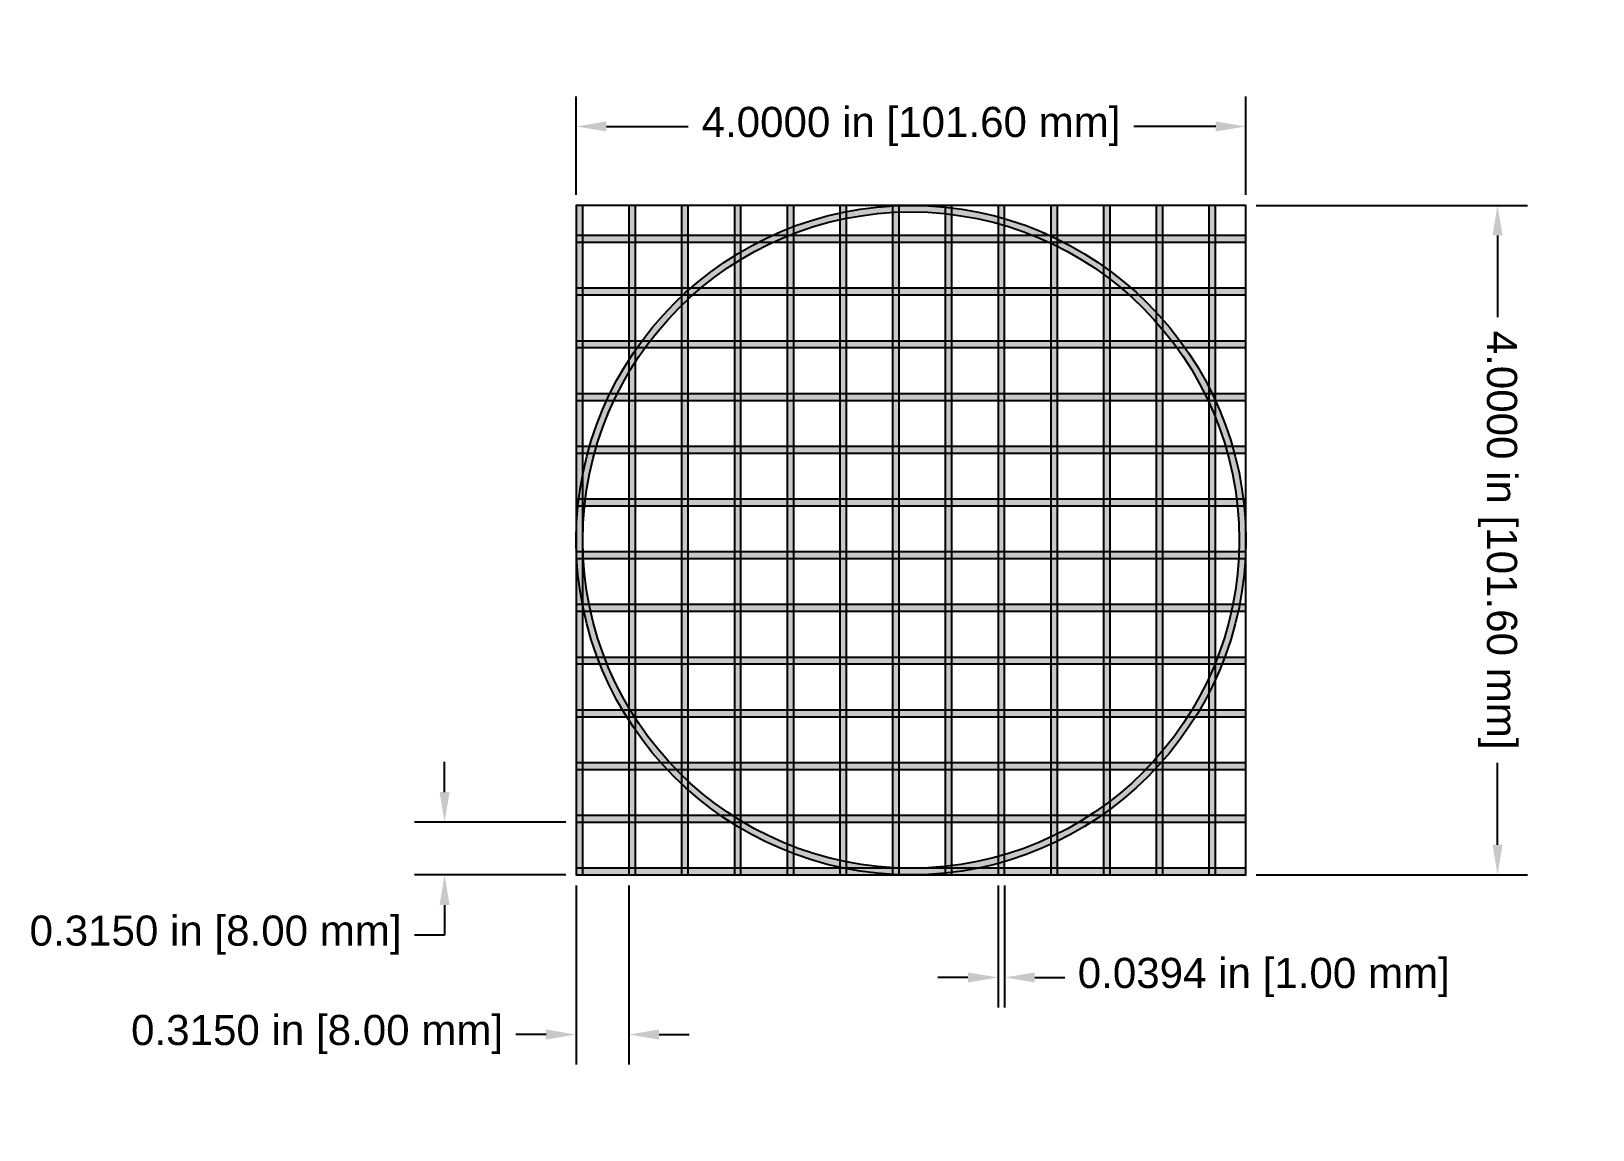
# Model space of a CAD drawing. Header units: inches. Extents: x -3.26 to 6.07, y -1.52 to 5.04.
import ezdxf

# ---------------------------------------------------------------- set-up
doc = ezdxf.new("R2010")
doc.units = ezdxf.units.IN
doc.header["$MEASUREMENT"] = 0
doc.styles.get("Standard").update_dxf_attribs({"font": 'arial.ttf'})
doc.dimstyles.get("Standard").update_dxf_attribs({"dimtxt": 0.18, "dimasz": 0.18, "dimexe": 0.18, "dimexo": 0.0625, "dimgap": 0.09, "dimtad": 0, "dimtih": 1, "dimtoh": 1, "dimdec": 4, "dimzin": 0, "dimdsep": 46, "dimtxsty": 'Standard', "dimcen": 0.09, "dimadec": 0, "dimazin": 0, "dimtfac": 1, "dimtdec": 4, "dimtofl": 0, "dimtmove": 0, "dimatfit": 3, "dimfxl": 1, "dimtolj": 1, "dimtzin": 0, "dimarcsym": 0})

# ---------------------------------------------------------------- blocks, each defined once
blk = doc.blocks.new('*U12')
blk.add_lwpolyline([(-0.0197, -2), (0.0197, -2), (0.0197, 2), (-0.0197, 2)], close=True)
blk = doc.blocks.new('*U13')
at = {"color": 0, "linetype": 'ByBlock', "lineweight": -2, "transparency": 16777216}
for p in [(0, 0), (0.315, 0), (0.63, 0), (0.945, 0), (1.26, 0), (1.575, 0), (1.89, 0), (2.205, 0), (2.52, 0), (2.835, 0), (3.15, 0), (3.465, 0), (3.78, 0)]:
    blk.add_blockref('*U12', p, dxfattribs=at)
blk = doc.blocks.new('*U18')
blk.add_lwpolyline([(-0.0197, -2), (0.0197, -2), (0.0197, 2), (-0.0197, 2)], close=True)
blk = doc.blocks.new('*U20')
at = {"color": 0, "linetype": 'ByBlock', "lineweight": -2, "transparency": 16777216}
for p in [(0, 0), (0.315, 0), (0.63, 0), (0.945, 0), (1.26, 0), (1.575, 0), (1.89, 0), (2.205, 0), (2.52, 0), (2.835, 0), (3.15, 0), (3.465, 0), (3.78, 0)]:
    blk.add_blockref('*U18', p, dxfattribs=at)
blk = doc.blocks.new('*D21')
at = {"color": 0, "lineweight": -2, "transparency": 16777216}
for p, q in [((0, 4.0625), (0, 4.6511)), ((4, 4.0625), (4, 4.6511)), ((0.18, 4.4711), (0.6687, 4.4711)), ((3.82, 4.4711), (3.3313, 4.4711))]:
    blk.add_line(p, q, dxfattribs=at)
at = {"color": 0, "transparency": 16777216}
for points in [[(0.18, 4.5011), (0.18, 4.4411), (0, 4.4711)], [(3.82, 4.5011), (3.82, 4.4411), (4, 4.4711)]]:
    blk.add_solid(points, dxfattribs=at)
at = {"layer": 'Defpoints', "color": 0, "transparency": 16777216}
for p in [(4, 4.4711), (0, 4), (4, 4)]:
    blk.add_point(p, dxfattribs=at)
at = {"color": 0, "transparency": 16777216, "insert": (2, 4.4711), "char_height": 0.18, "attachment_point": 5}
blk.add_mtext('\\A1;4.0000 in [101.60 mm]', dxfattribs=at)
blk = doc.blocks.new('*D22')
at = {"color": 0, "lineweight": -2, "transparency": 16777216}
for p, q in [((4.0625, 4), (5.6836, 4)), ((5.5036, 3.82), (5.5036, 3.3313)), ((5.5036, 0.18), (5.5036, 0.6687)), ((4.0625, 0), (5.6836, 0))]:
    blk.add_line(p, q, dxfattribs=at)
at = {"color": 0, "transparency": 16777216}
for points in [[(5.4736, 3.82), (5.5336, 3.82), (5.5036, 4)], [(5.4736, 0.18), (5.5336, 0.18), (5.5036, 0)]]:
    blk.add_solid(points, dxfattribs=at)
at = {"layer": 'Defpoints', "color": 0, "transparency": 16777216}
for p in [(4, 4), (4, 0), (5.5036, 0)]:
    blk.add_point(p, dxfattribs=at)
at = {"color": 0, "transparency": 16777216, "insert": (5.5036, 2), "char_height": 0.18, "attachment_point": 5, "rotation": 270}
blk.add_mtext('\\A1;4.0000 in [101.60 mm]', dxfattribs=at)
blk = doc.blocks.new('*D23')
at = {"color": 0, "lineweight": -2, "transparency": 16777216}
for p, q in [((2.52, -0.0625), (2.52, -0.7928)), ((2.5594, -0.0625), (2.5594, -0.7928)), ((2.34, -0.6128), (2.16, -0.6128)), ((2.7394, -0.6128), (2.9194, -0.6128))]:
    blk.add_line(p, q, dxfattribs=at)
at = {"color": 0, "transparency": 16777216}
for points in [[(2.34, -0.5828), (2.34, -0.6428), (2.52, -0.6128)], [(2.7394, -0.5828), (2.7394, -0.6428), (2.5594, -0.6128)]]:
    blk.add_solid(points, dxfattribs=at)
at = {"layer": 'Defpoints', "color": 0, "transparency": 16777216}
for p in [(2.52, 0), (2.5594, 0), (2.5594, -0.6128)]:
    blk.add_point(p, dxfattribs=at)
at = {"color": 0, "transparency": 16777216, "insert": (4.1072, -0.6128), "char_height": 0.18, "attachment_point": 5}
blk.add_mtext('\\A1;0.0394 in [1.00 mm]', dxfattribs=at)
blk = doc.blocks.new('*D24')
at = {"color": 0, "lineweight": -2, "transparency": 16777216}
for p, q in [((0, -0.0625), (0, -1.1337)), ((0.315, -0.0625), (0.315, -1.1337)), ((-0.18, -0.9537), (-0.36, -0.9537)), ((0.495, -0.9537), (0.675, -0.9537))]:
    blk.add_line(p, q, dxfattribs=at)
at = {"color": 0, "transparency": 16777216}
for points in [[(-0.18, -0.9237), (-0.18, -0.9837), (0, -0.9537)], [(0.495, -0.9237), (0.495, -0.9837), (0.315, -0.9537)]]:
    blk.add_solid(points, dxfattribs=at)
at = {"layer": 'Defpoints', "color": 0, "transparency": 16777216}
for p in [(0, 0), (0.315, 0), (0.315, -0.9537)]:
    blk.add_point(p, dxfattribs=at)
at = {"color": 0, "transparency": 16777216, "insert": (-1.5479, -0.9537), "char_height": 0.18, "attachment_point": 5}
blk.add_mtext('\\A1;0.3150 in [8.00 mm]', dxfattribs=at)
blk = doc.blocks.new('*D25')
at = {"color": 0, "lineweight": -2, "transparency": 16777216}
for p, q in [((-0.7863, 0.495), (-0.7863, 0.675)), ((-0.0625, 0.315), (-0.9663, 0.315)), ((-0.0625, 0), (-0.9663, 0)), ((-0.7863, -0.18), (-0.7863, -0.36)), ((-0.7863, -0.36), (-0.9663, -0.36))]:
    blk.add_line(p, q, dxfattribs=at)
at = {"color": 0, "transparency": 16777216}
for points in [[(-0.8163, 0.495), (-0.7563, 0.495), (-0.7863, 0.315)], [(-0.8163, -0.18), (-0.7563, -0.18), (-0.7863, 0)]]:
    blk.add_solid(points, dxfattribs=at)
at = {"layer": 'Defpoints', "color": 0, "transparency": 16777216}
for p in [(-0.7863, 0.315), (0, 0.315), (0, 0)]:
    blk.add_point(p, dxfattribs=at)
at = {"color": 0, "transparency": 16777216, "insert": (-2.1542, -0.36), "char_height": 0.18, "attachment_point": 5}
blk.add_mtext('\\A1;0.3150 in [8.00 mm]', dxfattribs=at)

msp = doc.modelspace()

# ---------------------------------------------------------------- hatches: boundary and pattern name
h = msp.add_hatch(color=256)
h.dxf.hatch_style = 1
h.paths.add_polyline_path([(0, 0), (0.03937, 0), (0.03937, 4), (0, 4)])
h.paths.add_polyline_path([(0.315, 0), (0.35437, 0), (0.35437, 4), (0.315, 4)])
h.paths.add_polyline_path([(0.63, 0), (0.66937, 0), (0.66937, 4), (0.63, 4)])
h.paths.add_polyline_path([(0.945, 0), (0.98437, 0), (0.98437, 4), (0.945, 4)])
h.paths.add_polyline_path([(1.26, 0), (1.29937, 0), (1.29937, 4), (1.26, 4)])
h.paths.add_polyline_path([(1.575, 0), (1.61437, 0), (1.61437, 4), (1.575, 4)])
h.paths.add_polyline_path([(1.89, 0), (1.92937, 0), (1.92937, 4), (1.89, 4)])
h.paths.add_polyline_path([(2.205, 0), (2.24437, 0), (2.24437, 4), (2.205, 4)])
h.paths.add_polyline_path([(2.52, 0), (2.55937, 0), (2.55937, 4), (2.52, 4)])
h.paths.add_polyline_path([(2.835, 0), (2.87437, 0), (2.87437, 4), (2.835, 4)])
h.paths.add_polyline_path([(3.15, 0), (3.18937, 0), (3.18937, 4), (3.15, 4)])
h.paths.add_polyline_path([(3.465, 0), (3.50437, 0), (3.50437, 4), (3.465, 4)])
h.paths.add_polyline_path([(3.78, 0), (3.81937, 0), (3.81937, 4), (3.78, 4)])
h = msp.add_hatch(color=256)
h.dxf.hatch_style = 1
h.paths.add_polyline_path([(0, 0), (0.03937, 0), (0.03937, 4), (0, 4)])
h.paths.add_polyline_path([(0.315, 0), (0.35437, 0), (0.35437, 4), (0.315, 4)])
h.paths.add_polyline_path([(0.63, 0), (0.66937, 0), (0.66937, 4), (0.63, 4)])
h.paths.add_polyline_path([(0.945, 0), (0.98437, 0), (0.98437, 4), (0.945, 4)])
h.paths.add_polyline_path([(1.26, 0), (1.29937, 0), (1.29937, 4), (1.26, 4)])
h.paths.add_polyline_path([(1.575, 0), (1.61437, 0), (1.61437, 4), (1.575, 4)])
h.paths.add_polyline_path([(1.89, 0), (1.92937, 0), (1.92937, 4), (1.89, 4)])
h.paths.add_polyline_path([(2.205, 0), (2.24437, 0), (2.24437, 4), (2.205, 4)])
h.paths.add_polyline_path([(2.52, 0), (2.55937, 0), (2.55937, 4), (2.52, 4)])
h.paths.add_polyline_path([(2.835, 0), (2.87437, 0), (2.87437, 4), (2.835, 4)])
h.paths.add_polyline_path([(3.15, 0), (3.18937, 0), (3.18937, 4), (3.15, 4)])
h.paths.add_polyline_path([(3.465, 0), (3.50437, 0), (3.50437, 4), (3.465, 4)])
h.paths.add_polyline_path([(3.78, 0), (3.81937, 0), (3.81937, 4), (3.78, 4)])
h = msp.add_hatch(color=256)
h.dxf.hatch_style = 1
h.paths.add_polyline_path([(0, 2, 1), (4, 2, 1)])
h.paths.add_polyline_path([(3.9608, 2, -1), (0.0392, 2, -1)], flags=16)
h = msp.add_hatch(color=256)
h.dxf.hatch_style = 1
h.paths.add_polyline_path([(4, 0), (4, 0.03937), (0, 0.03937), (0, 0)])
h.paths.add_polyline_path([(4, 0.315), (4, 0.35437), (0, 0.35437), (0, 0.315)])
h.paths.add_polyline_path([(4, 0.63), (4, 0.66937), (0, 0.66937), (0, 0.63)])
h.paths.add_polyline_path([(4, 0.945), (4, 0.98437), (0, 0.98437), (0, 0.945)])
h.paths.add_polyline_path([(4, 1.26), (4, 1.29937), (0, 1.29937), (0, 1.26)])
h.paths.add_polyline_path([(4, 1.575), (4, 1.61437), (0, 1.61437), (0, 1.575)])
h.paths.add_polyline_path([(4, 1.89), (4, 1.92937), (0, 1.92937), (0, 1.89)])
h.paths.add_polyline_path([(4, 2.205), (4, 2.24437), (0, 2.24437), (0, 2.205)])
h.paths.add_polyline_path([(4, 2.52), (4, 2.55937), (0, 2.55937), (0, 2.52)])
h.paths.add_polyline_path([(4, 2.835), (4, 2.87437), (0, 2.87437), (0, 2.835)])
h.paths.add_polyline_path([(4, 3.15), (4, 3.18937), (0, 3.18937), (0, 3.15)])
h.paths.add_polyline_path([(4, 3.465), (4, 3.50437), (0, 3.50437), (0, 3.465)])
h.paths.add_polyline_path([(4, 3.78), (4, 3.81937), (0, 3.81937), (0, 3.78)])

# ---------------------------------------------------------------- linework, layer by layer
msp.add_lwpolyline([(0, 0), (4, 0), (4, 4), (0, 4)], close=True)
for radius in [2, 1.9608]:
    msp.add_circle((2, 2), radius)

# ---------------------------------------------------------------- block references
msp.add_blockref('*U13', (0.01969, 2))
at = {"rotation": 90}
msp.add_blockref('*U20', (2, 0.01969), dxfattribs=at)

# ---------------------------------------------------------------- dimensions: what is measured, and where the dimension line sits
for base, p1, p2, override, picture, middle in [((4, 4.47113), (0, 4), (4, 4), {"dimpost": ' in'}, '*D21', (2, 4.47113)), ((0.315, -0.95366), (0, 0), (0.315, 0), {"dimjust": 1, "dimpost": ' in'}, '*D24', (-1.54786, -0.95366)), ((2.55937, -0.61283), (2.52, 0), (2.55937, 0), {"dimpost": ' in'}, '*D23', (4.10724, -0.61283))]:
    dim = msp.add_linear_dim(base=base, p1=p1, p2=p2, dimstyle='Standard', override=override)
    dim.commit()
    dim.dimension.update_dxf_attribs({"geometry": picture, "text_midpoint": middle})
dim = msp.add_linear_dim(base=(5.5036, 0), p1=(4, 4), p2=(4, 0), angle=90, dimstyle='Standard', override={"dimtad": 2, "dimpost": ' in'})
dim.commit()
dim.dimension.update_dxf_attribs({"geometry": '*D22', "text_midpoint": (5.5036, 2), "text_rotation": 270})
dim = msp.add_linear_dim(base=(-0.78631, 0.315), p1=(0, 0), p2=(0, 0.315), angle=90, dimstyle='Standard', override={"dimjust": 1, "dimpost": ' in'})
dim.commit()
dim.dimension.update_dxf_attribs({"geometry": '*D25', "text_midpoint": (-2.15417, -0.36)})

doc.saveas('drawing.dxf')
